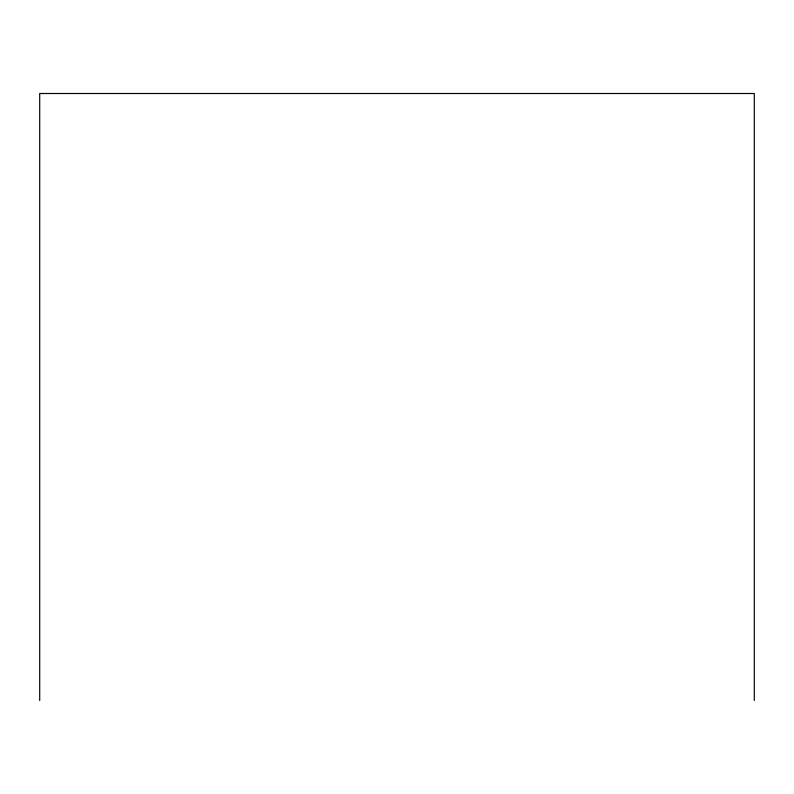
<?xml version="1.0" encoding="UTF-8"?>
<svg xmlns="http://www.w3.org/2000/svg" width="794" height="794" viewBox="0 0 794 794"><rect width="100%" height="100%" fill="white"/><g stroke="black" fill="none" stroke-linecap="round" stroke-linejoin="round"><path stroke-width="1.19" d="M754.3 700.497L754.3 93.503L39.7 93.503L39.7 700.497"/></g></svg>
